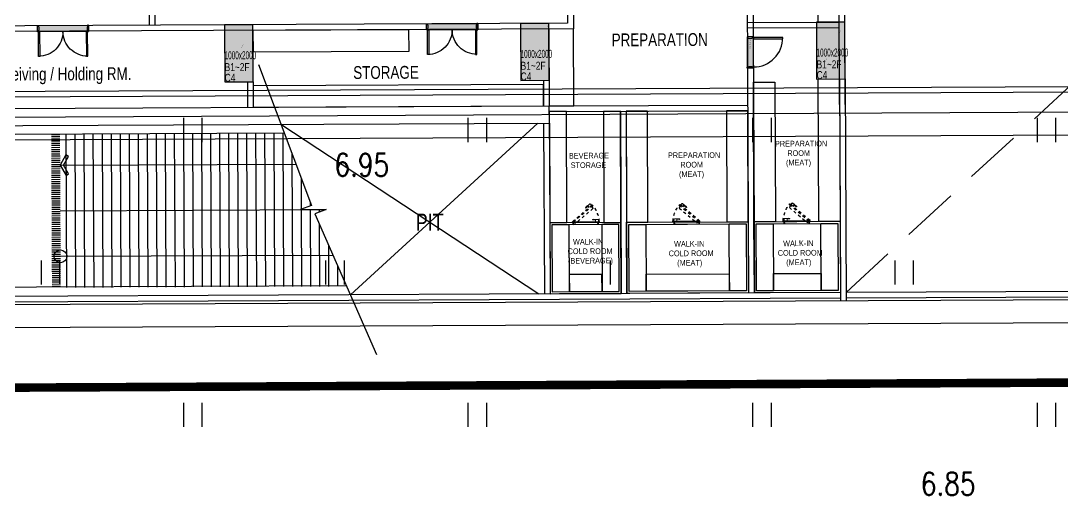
# Model space of a CAD drawing. Extents: x 582395 to 582722, y 2329868 to 2330119.
# Drawn here: x 582593.31 to 582629.9, y 2329954.31 to 2329970.96 of the extents above; entities that cross this region are included whole.
import ezdxf
from ezdxf.enums import TextEntityAlignment as Align

# ---------------------------------------------------------------- set-up
doc = ezdxf.new("R2010")
doc.units = 0
for name, pattern in [('ACAD_ISO05W100', [33, 24, -3, 0, -3, 0, -3]), ('CEN', [62, 60, -1, 0, -1]), ('DASHED', [3, 2, -1]), ('HIDDEN', [2, 1, -1]), ('PHANTOM', [2.5, 1.25, -0.25, 0.25, -0.25, 0.25, -0.25])]:
    doc.linetypes.add(name, pattern=pattern)
doc.layers.add('2', color=2, linetype='Continuous', lineweight=20)
for name, color, linetype in [('A-252', 252, 'Continuous'), ('A-254', 254, 'Continuous'), ('A-COL', 2, 'Continuous'), ('A-CON', 2, 'Continuous'), ('A-ELE4', 8, 'Continuous'), ('A-OPEN1', 1, 'CEN'), ('A-OPEN2', 9, 'DASHED'), ('A-SITE', 2, 'ACAD_ISO05W100'), ('A-SYM', 7, 'Continuous'), ('A-TXT1', 3, 'Continuous'), ('A-WALB', 3, 'Continuous'), ('A-WIN', 6, 'Continuous'), ('dc1', 4, 'Continuous'), ('K', 7, 'Continuous'), ('KITCHEN', 7, 'Continuous'), ('KYHIEU', 3, 'Continuous'), ('RG', 11, 'Continuous'), ('X-PLAN$0$A-DOOR', 4, 'Continuous'), ('X-PLAN$0$A-DOORF', 9, 'Continuous')]:
    doc.layers.add(name, color=color, linetype=linetype)
doc.styles.add('DC', font='romans.shx', dxfattribs={"width": 0.8, "height": 0.8})
doc.styles.add('Hrtext', font='', dxfattribs={"width": 0.8})
doc.styles.add('X-PLAN$0$Standard', font='')
doc.styles.get('Hrtext').set_extended_font_data('Dotum')
doc.styles.get('X-PLAN$0$Standard').set_extended_font_data('DotumChe')

# ---------------------------------------------------------------- blocks, each defined once
blk = doc.blocks.new('A$Cf5384032')
at = {"layer": 'A-254'}
h = blk.add_hatch(color=256, dxfattribs=at)
h.dxf.hatch_style = 1
h.paths.add_polyline_path([(500, 1250), (-500, 1250), (-500, -750), (500, -750)])
at = {"layer": 'A-COL'}
blk.add_lwpolyline([(-500, -750), (500, -750), (500, 1250), (-500, 1250)], close=True, dxfattribs=at)
at = {"layer": 'Defpoints', "const_width": 0.7}
blk.add_lwpolyline([(500, 1250), (-500, -750)], dxfattribs=at)
at = {"layer": 'Defpoints', "style": 'Hrtext'}
for s, width, p in [('1000x2000', 0.5, (-500, 40)), ('B1~2F', 0.8, (-500, -375)), ('C4', 0.8, (-500, -750))]:
    blk.add_text(s, height=281.2, dxfattribs=dict(at, width=width)).set_placement(p)
blk = doc.blocks.new('DOOR_DOUBLE-1')
at = {"layer": 'X-PLAN$0$A-DOOR', "true_color": 0xffffff}
h = blk.add_hatch(color=7, dxfattribs=at)
h.dxf.hatch_style = 1
h.paths.add_polyline_path([(900, 220), (-900, 220), (-900, 0), (900, 0)])
at = {"layer": 'X-PLAN$0$A-DOOR'}
for points in [[(-865, 220), (-820, 220), (-820, 1085), (-865, 1085)], [(865, 220), (820, 220), (820, 1085), (865, 1085)], [(-900, 0), (-865, 0), (-865, 50), (-850, 50), (-850, 170), (-865, 170), (-865, 220), (-900, 220)], [(900, 0), (865, 0), (865, 50), (850, 50), (850, 170), (865, 170), (865, 220), (900, 220)]]:
    blk.add_lwpolyline(points, close=True, dxfattribs=at)
at = {"layer": 'X-PLAN$0$A-DOOR', "color": 7, "true_color": 0xffffff}
blk.add_lwpolyline([(900, 220), (-900, 220), (-900, 0), (900, 0)], close=True, dxfattribs=at)
at = {"layer": 'X-PLAN$0$A-DOORF'}
for centre, start, end in [((-865, 220), 359.9893, 90.0107), ((865, 220), 89.9893, 180.0107)]:
    blk.add_arc(centre, 865, start, end, dxfattribs=at)
blk = doc.blocks.new('X-PLAN$0$SD-1000-220')
at = {"layer": 'X-PLAN$0$A-DOOR', "true_color": 0xffffff}
h = blk.add_hatch(color=7, dxfattribs=at)
h.dxf.hatch_style = 1
h.paths.add_polyline_path([(0, -192), (1100, -192), (1100, 28), (0, 28)])
at = {"layer": 'X-PLAN$0$A-DOOR'}
for points in [[(35, 28), (80, 28), (80, 1058), (35, 1058)], [(0, -192), (35, -192), (35, -142), (50, -142), (50, -22), (35, -22), (35, 28), (0, 28)], [(1100, -192), (1065, -192), (1065, -142), (1050, -142), (1050, -22), (1065, -22), (1065, 28), (1100, 28)]]:
    blk.add_lwpolyline(points, close=True, dxfattribs=at)
at = {"layer": 'X-PLAN$0$A-DOOR', "color": 7, "true_color": 0xffffff}
blk.add_lwpolyline([(0, -192), (1100, -192), (1100, 28), (0, 28)], close=True, dxfattribs=at)
at = {"layer": 'X-PLAN$0$A-DOORF'}
blk.add_arc((35, 28), 1030, 359.9893, 90.0107, dxfattribs=at)
at = {"layer": 'Defpoints', "linetype": 'Continuous', "style": 'X-PLAN$0$Standard', "text_generation_flag": 6}
blk.add_text('SD-1100-220', height=37.5, rotation=180, dxfattribs=at).set_placement((251, -88), align=Align.MIDDLE)
blk = doc.blocks.new('RD')
at = {"layer": '2', "color": 3, "linetype": 'Continuous'}
for p, q in [((0, 440), (75, 440)), ((0, -416), (0, 416)), ((75, 416), (0, 416)), ((75, -491), (75, 456)), ((75, 456), (106, 456)), ((106, -491), (106, 456)), ((106, -352), (184, -352)), ((177, -248), (178, -248)), ((184, -352), (184, -435)), ((0, -416), (75, -456)), ((0, -460), (75, -460)), ((75, -460), (14, -460)), ((75, -491), (106, -491)), ((163, -456), (106, -456))]:
    blk.add_line(p, q, dxfattribs=at)
for centre, radius, start, end in [((-88, -300), 262, 348.579, 9.408), ((178, -256), 7.78, 90, 189.391), ((177, -256), 7.78, 9.978, 90), ((-73, -300), 262, 348.579, 9.989), ((163, -435), 20.7, 270, 0)]:
    blk.add_arc(centre, radius, start, end, dxfattribs=at)
at = {"layer": 'K', "color": 1, "linetype": 'PHANTOM'}
for p, q in [((43, 354), (85, 433)), ((671, -266), (82, 436)), ((106, 456), (695, -246)), ((564, -266), (43, 354)), ((648, -238), (564, -266)), ((593, -13), (593, -13)), ((605, -138), (665, -88)), ((665, -88), (718, -152)), ((695, -246), (671, -266)), ((715, -181), (672, -218))]:
    blk.add_line(p, q, dxfattribs=at)
at = {"layer": 'K', "color": 3, "linetype": 'HIDDEN'}
for p, q in [((75, 425), (75, 456)), ((75, 456), (106, 456)), ((111, 425), (75, 425))]:
    blk.add_line(p, q, dxfattribs=at)
at = {"layer": 'K', "color": 1, "linetype": 'PHANTOM'}
for centre, radius, start, end in [((48, 481), 973, 273.4461, 311.72), ((598, -19), 7.77, 130, 229.42), ((598, -19), 7.77, 49.983, 130), ((423, -224), 262, 28.578, 49.407), ((435, -214), 262, 28.578, 49.989), ((702, -165), 20.7, 310, 40)]:
    blk.add_arc(centre, radius, start, end, dxfattribs=at)
at = {"layer": 'K', "color": 3, "linetype": 'HIDDEN'}
blk.add_arc((75, 456), 948, 270, 271.8814, dxfattribs=at)

msp = doc.modelspace()

# ---------------------------------------------------------------- hatches: boundary and pattern name
at = {"layer": 'A-252'}
h = msp.add_hatch(dxfattribs=at)
h.set_pattern_fill('ANSI31', color=8, scale=0.1, angle=225.2665)
h.set_pattern_definition([(270.26651, (582886.60948, 2329711.54584), (0.31749657, 0.00147685), [])])
h.paths.add_polyline_path([(582603.526, 2329964.483), (582602.564, 2329967.032), (582594.684, 2329966.995), (582594.709, 2329961.595), (582604.76, 2329961.642), (582603.645, 2329964.19), (582604.035, 2329964.339), (582603.135, 2329964.335)])
at = {"layer": 'A-ELE4'}
h = msp.add_hatch(dxfattribs=at)
h.set_pattern_fill('ANSI31', color=8, scale=0.6, angle=315.2665)
h.set_pattern_definition([(0.266512, (582711.786134, 2329634.7391), (-0.000348862, 0.074999189), [])])
h.paths.add_polyline_path([(582594.409, 2329961.594), (582594.709, 2329961.595), (582594.684, 2329966.995), (582594.384, 2329966.994)])

# ---------------------------------------------------------------- linework, layer by layer
at = {"color": 8}
for points in [[(582606.954, 2329969.902), (582606.95, 2329970.652), (582601.467, 2329970.627), (582601.471, 2329969.877)], [(582612.727, 2329970.679), (582611.867, 2329970.675), (582611.88, 2329967.975), (582612.74, 2329967.979)], [(582611.68, 2329967.974), (582611.676, 2329968.724), (582601.477, 2329968.677), (582601.48, 2329967.927)]]:
    msp.add_lwpolyline(points, close=True, dxfattribs=at)
at = {"layer": 'A-CON', "color": 8}
for p, q in [((582492.083, 2329967.118), (582649.381, 2329967.85)), ((582491.286, 2329966.314), (582650.185, 2329967.053))]:
    msp.add_line(p, q, dxfattribs=at)
at = {"layer": 'A-CON', "color": 8, "ltscale": 10}
for p, q in [((582667.411, 2329961.333), (582451.014, 2329960.327)), ((582668.215, 2329960.537), (582450.217, 2329959.523))]:
    msp.add_line(p, q, dxfattribs=at)
for points in [[(582588.08, 2329967.865), (582611.88, 2329967.975)], [(582588.083, 2329967.265), (582611.883, 2329967.375), (582611.88, 2329967.975)]]:
    msp.add_lwpolyline(points, dxfattribs=at)
at = {"layer": 'A-ELE4', "color": 8}
for points in [[(582588.083, 2329967.265), (582588.083, 2329967.265, 0.414214), (582588.384, 2329966.966), (582602.564, 2329967.032)], [(582604.753, 2329961.658), (582588.409, 2329961.582, 0.414214), (582588.111, 2329961.28), (582588.111, 2329961.265)]]:
    msp.add_lwpolyline(points, format="xyb", dxfattribs=at)
at = {"layer": 'A-OPEN1', "color": 8}
for p, q in [((582602.451, 2329967.331), (582611.511, 2329961.373)), ((582604.891, 2329961.343), (582611.483, 2329967.373))]:
    msp.add_line(p, q, dxfattribs=at)
at = {"layer": 'A-OPEN2', "color": 8}
msp.add_line((582622.31, 2329961.424), (582664.032, 2329999.918), dxfattribs=at)
at = {"layer": 'A-SITE', "const_width": 0.3}
msp.add_lwpolyline([(582670.15, 2330026.75), (582640.01, 2330056.61), (582447.17, 2330055.71), (582447.61, 2329957.39), (582670.47, 2329958.45)], close=True, dxfattribs=at)
at = {"layer": 'A-SYM', "color": 8}
for points in [[(582601.659, 2329969.428), (582603.526, 2329964.483), (582603.135, 2329964.335), (582604.035, 2329964.339), (582603.645, 2329964.19), (582605.809, 2329959.247)], [(582594.986, 2329966.205), (582594.895, 2329966.257), (582594.689, 2329965.895), (582594.899, 2329965.536), (582594.99, 2329965.589), (582594.811, 2329965.896), (582594.986, 2329966.205)], [(582594.689, 2329965.895), (582602.978, 2329965.934)], [(582594.697, 2329964.295), (582604.035, 2329964.339)], [(582594.704, 2329962.695), (582604.28, 2329962.74)]]:
    msp.add_lwpolyline(points, dxfattribs=at)
msp.add_circle((582594.704, 2329962.695), 0.225, dxfattribs=at)
at = {"layer": 'A-WALB', "color": 8, "ltscale": 10}
for p, q in [((582622.08, 2329968.023), (582622.025, 2329979.723)), ((582618.841, 2329970.908), (582622.066, 2329970.923)), ((582612.727, 2329970.679), (582591.068, 2329970.578)), ((582622.067, 2329970.723), (582618.842, 2329970.708)), ((582611.683, 2329967.374), (582611.711, 2329961.374)), ((582611.883, 2329967.375), (582611.911, 2329961.375)), ((582667.41, 2329961.633), (582622.31, 2329961.424)), ((582622.11, 2329961.423), (582573.521, 2329961.197)), ((582667.411, 2329961.433), (582622.311, 2329961.224)), ((582622.111, 2329961.223), (582573.512, 2329960.997))]:
    msp.add_line(p, q, dxfattribs=at)
for points in [[(582618.8, 2329979.708), (582618.886, 2329961.408)], [(582619, 2329979.708), (582619.086, 2329961.409)], [(582622.28, 2329968.024), (582622.225, 2329979.723)], [(582597.798, 2329974.81), (582597.817, 2329970.81)], [(582612.511, 2329974.178), (582612.526, 2329970.878), (582591.067, 2329970.778)], [(582615.602, 2329973.993), (582612.712, 2329973.979), (582612.727, 2329970.679)], [(582598.007, 2329972.911), (582598.017, 2329970.811)], [(582601.276, 2329968.826), (582601.28, 2329967.926)], [(582601.476, 2329968.827), (582601.48, 2329967.927)], [(582611.676, 2329968.874), (582611.68, 2329967.974)], [(582611.876, 2329968.875), (582611.88, 2329967.975)], [(582622.076, 2329968.923), (582622.112, 2329961.123)], [(582622.276, 2329968.924), (582622.312, 2329961.124)], [(582611.88, 2329967.975), (582618.855, 2329968.008)], [(582611.881, 2329967.775), (582618.856, 2329967.808)], [(582614.381, 2329967.787), (582614.411, 2329961.387)], [(582614.581, 2329967.788), (582614.611, 2329961.388)]]:
    msp.add_lwpolyline(points, dxfattribs=at)
at = {"layer": 'A-WIN'}
msp.add_line((582640.878, 2329968.51), (582575.99, 2329968.208), dxfattribs=at)
msp.add_lwpolyline([(582574.664, 2329995.385), (582574.784, 2329969.603, 0.414214), (582575.989, 2329968.408), (582640.877, 2329968.71)], format="xyb", dxfattribs=at)
at = {"layer": 'KITCHEN', "color": 8}
for points in [[(582621.316, 2329970.919), (582622.066, 2329970.923), (582622.037, 2329977.223), (582621.287, 2329977.219)], [(582619.051, 2329968.809), (582619.801, 2329968.812), (582619.824, 2329963.912), (582619.074, 2329963.909)], [(582621.326, 2329968.919), (582622.076, 2329968.923), (582622.099, 2329963.923), (582621.349, 2329963.919)], [(582612.481, 2329967.778), (582611.881, 2329967.775), (582611.899, 2329963.875), (582612.499, 2329963.878)], [(582614.381, 2329967.787), (582613.781, 2329967.784), (582613.799, 2329963.884), (582614.399, 2329963.887)], [(582614.599, 2329963.888), (582615.349, 2329963.891), (582615.331, 2329967.791), (582614.581, 2329967.788)], [(582618.124, 2329963.904), (582618.874, 2329963.908), (582618.856, 2329967.808), (582618.106, 2329967.804)], [(582614.399, 2329963.887), (582611.899, 2329963.875), (582611.911, 2329961.375), (582614.411, 2329961.387)], [(582614.599, 2329963.888), (582618.874, 2329963.908), (582618.886, 2329961.408), (582614.611, 2329961.388)], [(582614.674, 2329963.813), (582618.799, 2329963.832), (582618.81, 2329961.482), (582614.685, 2329961.463)], [(582614.674, 2329963.813), (582615.274, 2329963.816), (582615.285, 2329961.466), (582614.685, 2329961.463)], [(582618.199, 2329963.83), (582618.799, 2329963.832), (582618.81, 2329961.482), (582618.21, 2329961.48)], [(582619.074, 2329963.909), (582622.099, 2329963.923), (582622.11, 2329961.423), (582619.086, 2329961.409)], [(582619.149, 2329963.834), (582622.024, 2329963.847), (582622.035, 2329961.497), (582619.16, 2329961.484)], [(582619.149, 2329963.834), (582619.749, 2329963.837), (582619.76, 2329961.487), (582619.16, 2329961.484)], [(582621.424, 2329963.845), (582622.024, 2329963.847), (582622.035, 2329961.497), (582621.435, 2329961.495)], [(582614.324, 2329963.812), (582611.974, 2329963.801), (582611.985, 2329961.451), (582614.335, 2329961.462)], [(582612.574, 2329963.803), (582611.974, 2329963.801), (582611.985, 2329961.451), (582612.585, 2329961.453)], [(582614.324, 2329963.812), (582613.724, 2329963.809), (582613.735, 2329961.459), (582614.335, 2329961.462)], [(582613.732, 2329962.059), (582612.582, 2329962.053), (582612.585, 2329961.453), (582613.735, 2329961.459)], [(582615.282, 2329962.066), (582618.207, 2329962.08), (582618.21, 2329961.48), (582615.285, 2329961.466)], [(582619.757, 2329962.087), (582621.432, 2329962.095), (582621.435, 2329961.495), (582619.76, 2329961.487)]]:
    msp.add_lwpolyline(points, close=True, dxfattribs=at)
at = {"layer": 'KYHIEU'}
for p, q in [((582599.022, 2329967.553), (582599.022, 2329966.708)), ((582599.672, 2329967.553), (582599.672, 2329966.708)), ((582609.022, 2329967.553), (582609.022, 2329966.708)), ((582609.672, 2329967.553), (582609.672, 2329966.708)), ((582619.022, 2329967.553), (582619.022, 2329966.708)), ((582619.672, 2329967.553), (582619.672, 2329966.708)), ((582629.022, 2329967.553), (582629.022, 2329966.708)), ((582629.672, 2329967.553), (582629.672, 2329966.708)), ((582594.022, 2329962.553), (582594.022, 2329961.708)), ((582594.672, 2329962.553), (582594.672, 2329961.708)), ((582604.022, 2329962.553), (582604.022, 2329961.708)), ((582604.672, 2329962.553), (582604.672, 2329961.708)), ((582614.022, 2329962.553), (582614.022, 2329961.708)), ((582614.672, 2329962.553), (582614.672, 2329961.708)), ((582624.022, 2329962.553), (582624.022, 2329961.708)), ((582624.672, 2329962.553), (582624.672, 2329961.708)), ((582599.022, 2329957.553), (582599.022, 2329956.708)), ((582599.672, 2329957.553), (582599.672, 2329956.708)), ((582609.022, 2329957.553), (582609.022, 2329956.708)), ((582609.672, 2329957.553), (582609.672, 2329956.708)), ((582619.022, 2329957.553), (582619.022, 2329956.708)), ((582619.672, 2329957.553), (582619.672, 2329956.708)), ((582629.022, 2329957.553), (582629.022, 2329956.708)), ((582629.672, 2329957.553), (582629.672, 2329956.708))]:
    msp.add_line(p, q, dxfattribs=at)
at = {"layer": 'RG', "color": 11}
msp.add_line((582447.61, 2329957.39), (582670.47, 2329958.45), dxfattribs=at)
msp.add_lwpolyline([(582670.15, 2330026.75), (582640.01, 2330056.61), (582447.17, 2330055.71), (582447.61, 2329957.39), (582670.47, 2329958.45)], close=True, dxfattribs=at)

# ---------------------------------------------------------------- block references
at = {"color": 8, "xscale": -0.001, "yscale": 0.001, "zscale": 0.001, "rotation": 180.2665116774999}
for p in [(582594.791, 2329970.806), (582608.466, 2329970.869)]:
    msp.add_blockref('DOOR_DOUBLE-1', p, dxfattribs=at)
at = {"layer": 'A-CON', "color": 8, "xscale": 0.001, "yscale": 0.001, "zscale": 0.001, "rotation": 0.2665116774998639}
for p in [(582600.972, 2329969.575), (582611.372, 2329969.623), (582621.772, 2329969.671)]:
    msp.add_blockref('A$Cf5384032', p, dxfattribs=at)
at = {"layer": 'KITCHEN', "color": 8, "yscale": 0.001, "zscale": 0.001}
for p, xscale, rotation in [((582616.717, 2329963.823), -0.001, 270.2665116774999), ((582620.587, 2329963.841), -0.001, 270.2665116774999), ((582613.149, 2329963.806), 0.001, 90.26651167749985)]:
    msp.add_blockref('RD', p, dxfattribs=dict(at, xscale=xscale, rotation=rotation))
at = {"layer": 'X-PLAN$0$A-DOOR', "color": 8, "xscale": 0.001, "yscale": 0.001, "zscale": 0.001, "rotation": 270.2665116774999}
msp.add_blockref('X-PLAN$0$SD-1000-220', (582619.026, 2329970.409), dxfattribs=at)

# ---------------------------------------------------------------- texts
at = {"layer": 'A-TXT1', "color": 8, "style": 'Hrtext', "width": 0.8}
for s, height, p in [('Receiving / Holding RM.', 0.45, (582594.671, 2329969.1)), ('STORAGE', 0.45, (582606.142, 2329969.153)), ('PIT', 0.6, (582607.679, 2329963.893))]:
    msp.add_text(s, height=height, rotation=0.2665, dxfattribs=at).set_placement(p, align=Align.MIDDLE_CENTER)
at = {"layer": 'A-TXT1', "color": 8, "attachment_point": 1, "rotation": 0.2665, "style": 'Hrtext'}
for s, insert, char_height in [('\\pi-0.18065;{\\fDotum|b0|i0|c129|p50;PREPARATION}', (582614.253, 2329970.52), 0.45), ('\\pi0.74812;{\\fDotum|b0|i0|c129|p50;PREPARATION\\P\\pi1.18101;ROOM\\P\\pi1.13238;(MEAT)}', (582619.063, 2329966.745), 0.2), ('\\pi0.92342;{\\fDotum|b0|i0|c129|p50;BEVERAGE\\P\\pi0.98313;STORAGE}', (582611.647, 2329966.322), 0.2), ('\\pi0.74812;{\\fDotum|b0|i0|c129|p50;PREPARATION\\P\\pi1.18101;ROOM\\P\\pi1.13238;(MEAT)}', (582615.303, 2329966.339), 0.2), ('\\pi1.02611;{\\fDotum|b0|i0|c129|p50;WALK-IN\\P\\pi0.83691;COLD ROOM\\P\\pi0.84722;(BEVERAGE)}', (582611.687, 2329963.3), 0.2), ('\\pi1.02611;{\\fDotum|b0|i0|c129|p50;WALK-IN\\P\\pi0.83691;COLD ROOM\\P\\pi1.13238;(MEAT)}', (582615.238, 2329963.226), 0.2), ('\\pi1.02611;{\\fDotum|b0|i0|c129|p50;WALK-IN\\P\\pi0.83691;COLD ROOM\\P\\pi1.13238;(MEAT)}', (582619.071, 2329963.244), 0.2)]:
    msp.add_mtext_dynamic_manual_height_columns(s, width=2.98226, gutter_width=1.5, heights=[0], dxfattribs=dict(at, insert=insert, char_height=char_height))
at = {"layer": 'dc1', "style": 'DC', "width": 0.8}
for s, p in [('6.95', (582604.333, 2329965.508)), ('6.85', (582624.937, 2329954.305))]:
    msp.add_text(s, height=0.8001, dxfattribs=at).set_placement(p)

doc.saveas('drawing.dxf')
